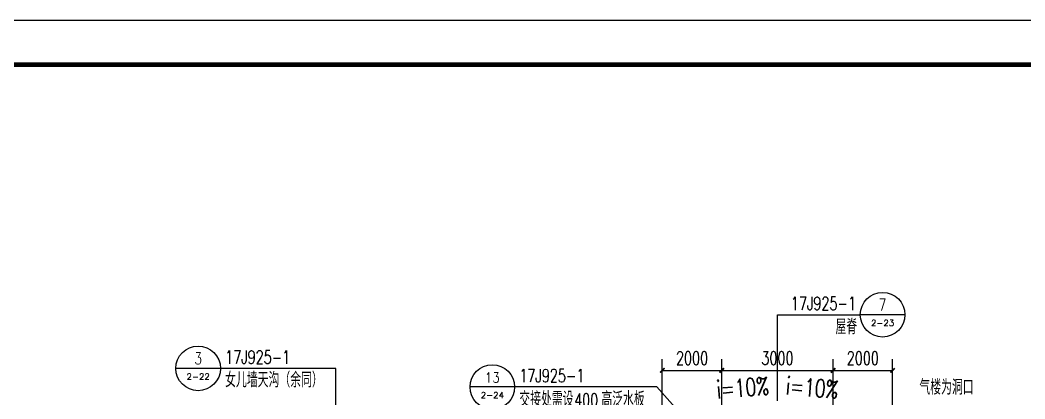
# Model space of a CAD drawing. Extents: x 14591016 to 15383666, y -730593 to -510197.
# Drawn here: x 15276007 to 15309785, y -585676 to -572943 of the extents above; entities that cross this region are included whole.
import ezdxf
from ezdxf.enums import TextEntityAlignment as Align

# ---------------------------------------------------------------- set-up
doc = ezdxf.new("R2010")
doc.units = 0
doc.header["$LTSCALE"] = 1000
doc.header["$MEASUREMENT"] = 0
for name, color, linetype in [('DIM_IDEN', 3, 'Continuous'), ('PUB_DIM', 3, 'Continuous'), ('PUB_TEXT', 7, 'Continuous'), ('TK', 4, 'Continuous')]:
    doc.layers.add(name, color=color, linetype=linetype)
doc.styles.add('_TCH_DIM', font='SIMPLEX', dxfattribs={"bigfont": 'GBCBIG'})
doc.styles.add('_TCH_DIM_T3', font='SIMPLEX', dxfattribs={"width": 0.705882, "bigfont": 'GBCBIG'})
doc.styles.add('_TCH_LABEL', font='COMPLEX', dxfattribs={"bigfont": 'GBCBIG'})
doc.dimstyles.new('_TCH_ARCH&&150', dxfattribs={"dimtxt": 446.25, "dimasz": 150, "dimexe": 375, "dimexo": 450, "dimgap": 189.375, "dimtad": 1, "dimdec": 0, "dimzin": 0, "dimdsep": 46, "dimtxsty": '_TCH_DIM_T3', "dimblk": 'ARCHTICK', "dimcen": 0.09, "dimclrt": 7, "dimazin": 2, "dimtfac": 1, "dimtdec": 0, "dimtix": 1, "dimtmove": 2, "dimatfit": 3, "dimfxl": 0, "dimtolj": 1, "dimtzin": 0, "dimarcsym": 0})

# ---------------------------------------------------------------- blocks, each defined once
blk = doc.blocks.new('GeYuanFrame_76127112', base_point=(20.09, 4.53))
at = {"layer": 'TK'}
blk.add_lwpolyline([(20.09, 4.53), (20.09, 598.53), (861.09, 598.53), (861.09, 4.53)], close=True, dxfattribs=at)
at = {"layer": 'TK', "const_width": 1}
blk.add_lwpolyline([(45.09, 588.53), (851.09, 588.53), (851.09, 14.53), (45.09, 14.53)], close=True, dxfattribs=at)
blk = doc.blocks.new('_ArchTick')
at = {"color": 0, "linetype": 'ByBlock', "const_width": 0.4}
blk.add_lwpolyline([(-0.5, -0.5), (0.5, 0.5)], dxfattribs=at)
blk = doc.blocks.new('*D616')
at = {"layer": 'Defpoints', "color": 0}
for p in [(15305336, -584718), (15303336, -586618), (15305336, -586618)]:
    blk.add_point(p, dxfattribs=at)
at = {"layer": 'PUB_DIM', "color": 0, "lineweight": -2}
for p, q in [((15303336, -586168), (15303336, -584343)), ((15305336, -586168), (15305336, -584343)), ((15303336, -584718), (15305336, -584718))]:
    blk.add_line(p, q, dxfattribs=at)
at = {"layer": 'PUB_DIM', "color": 0, "lineweight": -2, "xscale": 150, "yscale": 150, "zscale": 150, "rotation": 180}
blk.add_blockref('_ArchTick', (15303336, -584718), dxfattribs=at)
at = {"layer": 'PUB_DIM', "color": 0, "lineweight": -2, "xscale": 150, "yscale": 150, "zscale": 150}
blk.add_blockref('_ArchTick', (15305336, -584718), dxfattribs=at)
at = {"layer": 'PUB_DIM', "color": 7, "insert": (15304336, -584305), "char_height": 446.2, "attachment_point": 5, "style": '_TCH_DIM_T3'}
blk.add_mtext('\\A1;2000', dxfattribs=at)
blk = doc.blocks.new('*D617')
at = {"layer": 'Defpoints', "color": 0}
for p in [(15303336, -584718), (15299596, -586618), (15303336, -586618)]:
    blk.add_point(p, dxfattribs=at)
at = {"layer": 'PUB_DIM', "color": 0, "lineweight": -2}
for p, q in [((15299596, -586168), (15299596, -584343)), ((15303336, -586168), (15303336, -584343)), ((15299596, -584718), (15303336, -584718))]:
    blk.add_line(p, q, dxfattribs=at)
at = {"layer": 'PUB_DIM', "color": 0, "lineweight": -2, "xscale": 150, "yscale": 150, "zscale": 150, "rotation": 180}
blk.add_blockref('_ArchTick', (15299596, -584718), dxfattribs=at)
at = {"layer": 'PUB_DIM', "color": 0, "lineweight": -2, "xscale": 150, "yscale": 150, "zscale": 150}
blk.add_blockref('_ArchTick', (15303336, -584718), dxfattribs=at)
at = {"layer": 'PUB_DIM', "color": 7, "insert": (15301466, -584305), "char_height": 446.2, "attachment_point": 5, "style": '_TCH_DIM_T3'}
blk.add_mtext('\\A1;3000', dxfattribs=at)
blk = doc.blocks.new('*D618')
at = {"layer": 'Defpoints', "color": 0}
for p in [(15299596, -584718), (15297596, -586618), (15299596, -586618)]:
    blk.add_point(p, dxfattribs=at)
at = {"layer": 'PUB_DIM', "color": 0, "lineweight": -2}
for p, q in [((15297596, -586168), (15297596, -584343)), ((15299596, -586168), (15299596, -584343)), ((15297596, -584718), (15299596, -584718))]:
    blk.add_line(p, q, dxfattribs=at)
at = {"layer": 'PUB_DIM', "color": 0, "lineweight": -2, "xscale": 150, "yscale": 150, "zscale": 150, "rotation": 180}
blk.add_blockref('_ArchTick', (15297596, -584718), dxfattribs=at)
at = {"layer": 'PUB_DIM', "color": 0, "lineweight": -2, "xscale": 150, "yscale": 150, "zscale": 150}
blk.add_blockref('_ArchTick', (15299596, -584718), dxfattribs=at)
at = {"layer": 'PUB_DIM', "color": 7, "insert": (15298596, -584305), "char_height": 446.2, "attachment_point": 5, "style": '_TCH_DIM_T3'}
blk.add_mtext('\\A1;2000', dxfattribs=at)

msp = doc.modelspace()

# ---------------------------------------------------------------- linework, layer by layer
at = {"layer": 'DIM_IDEN'}
for p, q in [((15282743.1, -584650.5), (15281243.1, -584650.5)), ((15286619.6, -584650.5), (15282743.1, -584650.5)), ((15286619.6, -588466.9), (15286619.6, -584650.5))]:
    msp.add_line(p, q, dxfattribs=at)
msp.add_circle((15281993.1, -584650.5), 750, dxfattribs=at)
at = {"layer": 'PUB_DIM'}
for p, q in [((15301466.1, -582846), (15304251.2, -582846)), ((15301466.1, -585742.8), (15301466.1, -582846)), ((15305751.2, -582846), (15304251.2, -582846)), ((15292631.3, -585276), (15291131.3, -585276)), ((15297416.4, -585276), (15292631.3, -585276)), ((15299127.2, -587206.6), (15297416.4, -585276))]:
    msp.add_line(p, q, dxfattribs=at)
for points in [[(15301029.8, -585707.8, 0, 0, 0), (15299672.6, -585814.7, 160, 0, 0), (15299074.4, -585861.8, 0, 0, 0)], [(15301902.4, -585707.8, 0, 0, 0), (15303259.7, -585814.7, 160, 0, 0), (15303857.9, -585861.8, 0, 0, 0)]]:
    msp.add_lwpolyline(points, format="xyseb", dxfattribs=at)
for centre in [(15305001.2, -582846), (15291881.3, -585276)]:
    msp.add_circle(centre, 750, dxfattribs=at)

# ---------------------------------------------------------------- block references
at = {"xscale": 150, "yscale": 150, "zscale": 150}
msp.add_blockref('GeYuanFrame_76127112', (15257516.1, -662042.5), dxfattribs=at)

# ---------------------------------------------------------------- texts
at = {"layer": 'PUB_TEXT', "width": 0.705882}
for s, style, p in [('17J925-1', '_TCH_LABEL', (15301918.7, -582688.5)), ('17J925-1', '_TCH_DIM', (15282900.6, -584493)), ('17J925-1', '_TCH_LABEL', (15292788.8, -585118.5)), ('400', '_TCH_LABEL', (15294631.9, -585939.9))]:
    msp.add_text(s, height=446.25, dxfattribs=dict(at, style=style)).set_placement(p)
at = {"layer": 'PUB_TEXT', "style": '_TCH_LABEL'}
for s, height, p, p2 in [('7', 391.5, (15304870.7, -582707.2), (15305131.7, -582707.2)), ('2-23', 204.59, (15304611.5, -583225.1), (15305390.8, -583225.1)), ('3', 391.5, (15281862.6, -584511.7), (15282123.6, -584511.7)), ('2-22', 204.59, (15281603.4, -585029.6), (15282382.8, -585029.6)), ('13', 339.7, (15291630.6, -585129.1), (15292132.1, -585129.1)), ('2-24', 202.68, (15291490.4, -585653.6), (15292272.2, -585653.6))]:
    msp.add_text(s, height=height, dxfattribs=at).set_placement(p, p2, align=Align.FIT)
at = {"layer": 'PUB_TEXT'}
for s, style, p in [('屋脊', '_TCH_LABEL', (15303417.9, -583505.9)), ('女儿墙天沟（余同）', '_TCH_DIM', (15282900.6, -585288.4)), ('气楼为洞口', '_TCH_DIM', (15306238.1, -585535.5)), ('交接处需设', '_TCH_LABEL', (15292788.8, -585939.9)), ('高泛水板', '_TCH_LABEL', (15295546.9, -585939.9))]:
    msp.add_text(s, height=506.38, dxfattribs=dict(at, style=style)).set_placement(p)
at = {"layer": 'PUB_TEXT', "style": '_TCH_DIM', "width": 0.705882}
for rotation, p in [(4.50496, (15299443.2, -585665.3)), (355.49504, (15301734.5, -585527.1))]:
    msp.add_text('i=10%', height=595, rotation=rotation, dxfattribs=at).set_placement(p)

# ---------------------------------------------------------------- dimensions: what is measured, and where the dimension line sits
at = {"layer": 'PUB_DIM'}
for p1, p2, text, picture, middle in [((15297595.9, -586617.8), (15299595.9, -586617.8), '2000', '*D618', (15298595.9, -584305.3)), ((15299595.9, -586617.8), (15303335.9, -586617.8), '3000', '*D617', (15301465.9, -584305.3)), ((15303335.9, -586617.8), (15305335.9, -586617.8), '2000', '*D616', (15304335.9, -584305.3))]:
    dim = msp.add_aligned_dim(p1=p1, p2=p2, distance=1900, text=text, dimstyle='_TCH_ARCH&&150', dxfattribs=at)
    dim.commit()
    dim.dimension.update_dxf_attribs({"geometry": picture, "text_midpoint": middle})

doc.saveas('drawing.dxf')
